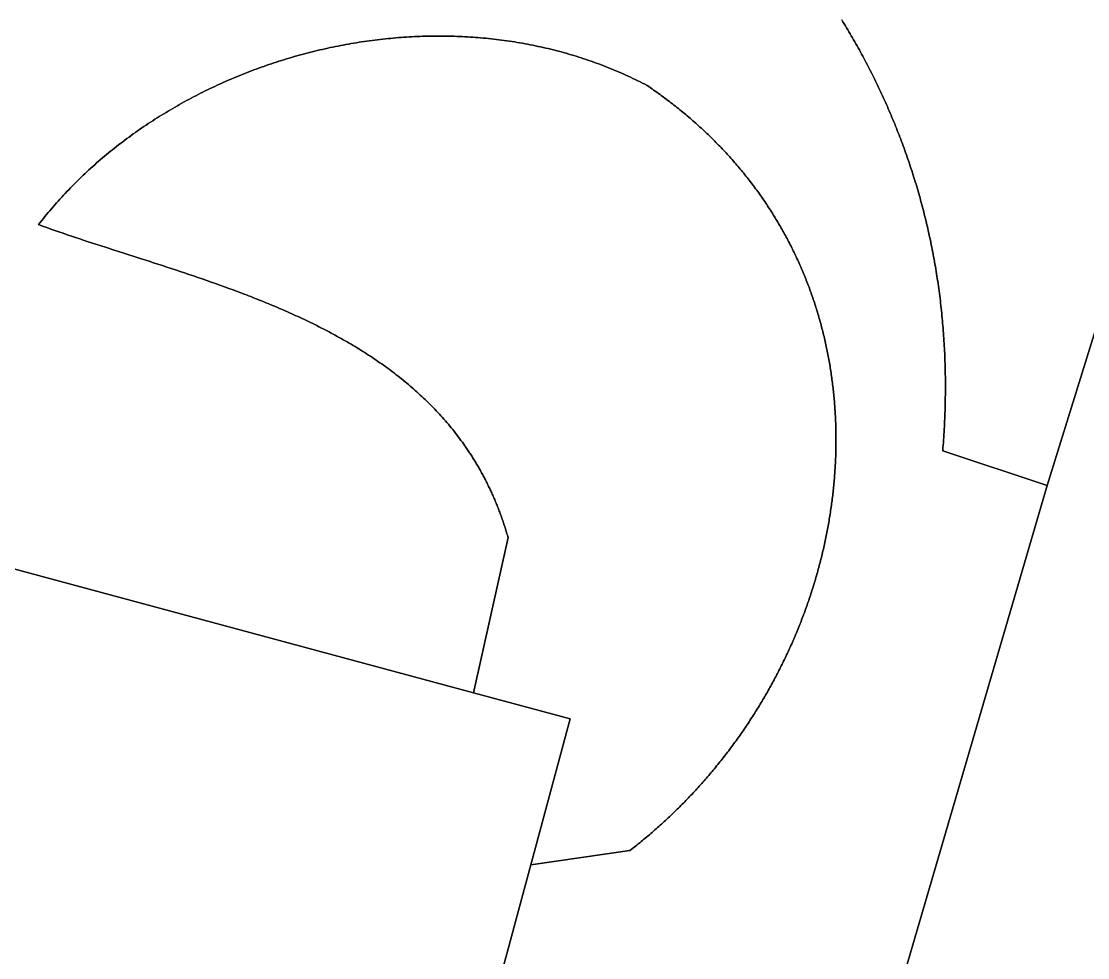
# Model space of a CAD drawing. Header units: millimetres. Extents: x 539514 to 908003, y -69769 to 203909.
# Drawn here: x 710020 to 727897, y 124279 to 139977 of the extents above; entities that cross this region are included whole.
import ezdxf

# ---------------------------------------------------------------- set-up
doc = ezdxf.new("R2010")
doc.units = ezdxf.units.MM
doc.layers.add('CLOSED_AREAS', color=7, linetype='Continuous')
doc.layers.add('REGION_HOLES', color=7, linetype='Continuous')

msp = doc.modelspace()

# ---------------------------------------------------------------- linework, layer by layer
at = {"layer": 'CLOSED_AREAS'}
for points in [[(736543.831, 162218.965), (727216.329, 132196.069), (718180.312, 101298.72)], [(723773.817, 140003.873), (723794.266, 139970.531), (723814.611, 139937.125), (723834.85, 139903.653), (723854.983, 139870.116), (723875.011, 139836.514), (723894.932, 139802.846), (723914.747, 139769.114), (723934.454, 139735.316), (723954.055, 139701.453), (723973.548, 139667.524), (723992.934, 139633.531), (724012.211, 139599.472), (724031.38, 139565.348), (724050.441, 139531.159), (724069.393, 139496.905), (724088.235, 139462.586), (724106.968, 139428.201), (724125.591, 139393.752), (724144.104, 139359.237), (724162.507, 139324.657), (724180.799, 139290.012), (724198.98, 139255.303), (724217.05, 139220.527), (724235.008, 139185.687), (724252.854, 139150.782), (724270.589, 139115.812), (724288.211, 139080.777), (724305.72, 139045.676), (724323.116, 139010.511), (724340.399, 138975.28), (724357.568, 138939.985), (724374.623, 138904.625), (724391.564, 138869.199), (724408.391, 138833.709), (724425.103, 138798.153), (724441.7, 138762.533), (724458.181, 138726.848), (724474.547, 138691.097), (724490.797, 138655.282), (724506.93, 138619.402), (724522.947, 138583.457), (724538.847, 138547.447), (724554.63, 138511.372), (724570.296, 138475.232), (724585.844, 138439.027), (724601.274, 138402.757), (724616.586, 138366.423), (724631.779, 138330.024), (724646.853, 138293.559), (724661.808, 138257.03), (724676.643, 138220.436), (724691.359, 138183.778), (724705.955, 138147.054), (724720.43, 138110.266), (724734.785, 138073.412), (724749.018, 138036.494), (724763.131, 137999.511), (724777.122, 137962.464), (724790.991, 137925.351), (724804.738, 137888.174), (724818.362, 137850.932), (724831.864, 137813.626), (724845.243, 137776.254), (724858.499, 137738.818), (724871.631, 137701.317), (724884.639, 137663.752), (724897.523, 137626.121), (724910.283, 137588.426), (724922.917, 137550.667), (724935.427, 137512.842), (724947.811, 137474.953), (724960.07, 137437), (724972.203, 137398.981), (724984.21, 137360.898), (724996.09, 137322.751), (725007.843, 137284.538), (725019.469, 137246.261), (725030.968, 137207.92), (725042.339, 137169.514), (725053.582, 137131.043), (725064.697, 137092.508), (725075.683, 137053.908), (725086.54, 137015.243), (725097.268, 136976.514), (725107.867, 136937.721), (725118.336, 136898.863), (725128.675, 136859.94), (725138.884, 136820.953), (725148.961, 136781.901), (725158.909, 136742.785), (725168.724, 136703.604), (725178.409, 136664.359), (725187.961, 136625.049), (725197.382, 136585.675), (725206.67, 136546.236), (725215.825, 136506.733), (725224.847, 136467.166), (725233.736, 136427.534), (725242.492, 136387.837), (725251.114, 136348.076), (725259.601, 136308.251), (725267.954, 136268.361), (725276.173, 136228.407), (725284.256, 136188.389), (725292.204, 136148.306), (725300.016, 136108.159), (725307.693, 136067.947), (725315.233, 136027.671), (725322.637, 135987.331), (725329.904, 135946.926), (725337.034, 135906.457), (725344.026, 135865.924), (725350.881, 135825.326), (725357.598, 135784.664), (725364.176, 135743.938), (725370.616, 135703.148), (725376.918, 135662.293), (725383.08, 135621.374), (725389.102, 135580.391), (725394.985, 135539.343), (725400.728, 135498.231), (725406.331, 135457.055), (725411.792, 135415.815), (725417.113, 135374.51), (725422.293, 135333.141), (725427.332, 135291.709), (725432.228, 135250.211), (725436.983, 135208.65), (725441.595, 135167.025), (725446.064, 135125.335), (725450.391, 135083.581), (725454.574, 135041.763), (725458.614, 134999.881), (725462.51, 134957.935), (725466.261, 134915.924), (725469.869, 134873.85), (725473.331, 134831.711), (725476.649, 134789.509), (725479.821, 134747.242), (725482.848, 134704.911), (725485.729, 134662.516), (725488.463, 134620.057), (725491.051, 134577.534), (725493.493, 134534.947), (725495.787, 134492.295), (725497.934, 134449.58), (725499.933, 134406.801), (725501.784, 134363.958), (725503.487, 134321.05), (725505.042, 134278.079), (725506.448, 134235.044), (725507.704, 134191.945), (725508.812, 134148.782), (725509.769, 134105.554), (725510.576, 134062.263), (725511.234, 134018.908), (725511.74, 133975.489), (725512.096, 133932.006), (725512.3, 133888.459), (725512.353, 133844.849), (725512.255, 133801.174), (725512.004, 133757.435), (725511.601, 133713.633), (725511.045, 133669.766), (725510.336, 133625.836), (725509.474, 133581.842), (725508.459, 133537.784), (725507.29, 133493.662), (725505.966, 133449.477), (725504.489, 133405.227), (725502.856, 133360.914), (725501.069, 133316.537), (725499.126, 133272.096), (725497.027, 133227.592), (725494.773, 133183.023), (725492.363, 133138.391), (725489.796, 133093.695), (725487.072, 133048.935), (725484.192, 133004.112), (725481.154, 132959.224), (725477.958, 132914.273), (725474.605, 132869.259), (725471.093, 132824.18), (725467.423, 132779.038), (727216.329, 132196.069), (736543.831, 162218.965)], [(718180.312, 101298.72), (727216.329, 132196.069), (725467.423, 132779.038), (725471.093, 132824.18), (725474.605, 132869.259), (725477.958, 132914.273), (725481.154, 132959.224), (725484.192, 133004.112), (725487.072, 133048.935), (725489.796, 133093.695), (725492.363, 133138.391), (725494.773, 133183.023), (725497.027, 133227.592), (725499.126, 133272.096), (725501.069, 133316.537), (725502.856, 133360.914), (725504.489, 133405.227), (725505.966, 133449.477), (725507.29, 133493.662), (725508.459, 133537.784), (725509.474, 133581.842), (725510.336, 133625.836), (725511.045, 133669.766), (725511.601, 133713.633), (725512.004, 133757.435), (725512.255, 133801.174), (725512.353, 133844.849), (725512.3, 133888.459), (725512.096, 133932.006), (725511.74, 133975.489), (725511.234, 134018.908), (725510.576, 134062.263), (725509.769, 134105.554), (725508.812, 134148.782), (725507.704, 134191.945), (725506.448, 134235.044), (725505.042, 134278.079), (725503.487, 134321.05), (725501.784, 134363.958), (725499.933, 134406.801), (725497.934, 134449.58), (725495.787, 134492.295), (725493.493, 134534.947), (725491.051, 134577.534), (725488.463, 134620.057), (725485.729, 134662.516), (725482.848, 134704.911), (725479.821, 134747.242), (725476.649, 134789.509), (725473.331, 134831.711), (725469.869, 134873.85), (725466.261, 134915.924), (725462.51, 134957.935), (725458.614, 134999.881), (725454.574, 135041.763), (725450.391, 135083.581), (725446.064, 135125.335), (725441.595, 135167.025), (725436.983, 135208.65), (725432.228, 135250.211), (725427.332, 135291.709), (725422.293, 135333.141), (725417.113, 135374.51), (725411.792, 135415.815), (725406.331, 135457.055), (725400.728, 135498.231), (725394.985, 135539.343), (725389.102, 135580.391), (725383.08, 135621.374), (725376.918, 135662.293), (725370.616, 135703.148), (725364.176, 135743.938), (725357.598, 135784.664), (725350.881, 135825.326), (725344.026, 135865.924), (725337.034, 135906.457), (725329.904, 135946.926), (725322.637, 135987.331), (725315.233, 136027.671), (725307.693, 136067.947), (725300.016, 136108.159), (725292.204, 136148.306), (725284.256, 136188.389), (725276.173, 136228.407), (725267.954, 136268.361), (725259.601, 136308.251), (725251.114, 136348.076), (725242.492, 136387.837), (725233.736, 136427.534), (725224.847, 136467.166), (725215.825, 136506.733), (725206.67, 136546.236), (725197.382, 136585.675), (725187.961, 136625.049), (725178.409, 136664.359), (725168.724, 136703.604), (725158.909, 136742.785), (725148.961, 136781.901), (725138.884, 136820.953), (725128.675, 136859.94), (725118.336, 136898.863), (725107.867, 136937.721), (725097.268, 136976.514), (725086.54, 137015.243), (725075.683, 137053.908), (725064.697, 137092.508), (725053.582, 137131.043), (725042.339, 137169.514), (725030.968, 137207.92), (725019.469, 137246.261), (725007.843, 137284.538), (724996.09, 137322.751), (724984.21, 137360.898), (724972.203, 137398.981), (724960.07, 137437), (724947.811, 137474.953), (724935.427, 137512.842), (724922.917, 137550.667), (724910.283, 137588.426), (724897.523, 137626.121), (724884.639, 137663.752), (724871.631, 137701.317), (724858.499, 137738.818), (724845.243, 137776.254), (724831.864, 137813.626), (724818.362, 137850.932), (724804.738, 137888.174), (724790.991, 137925.351), (724777.122, 137962.464), (724763.131, 137999.511), (724749.018, 138036.494), (724734.785, 138073.412), (724720.43, 138110.266), (724705.955, 138147.054), (724691.359, 138183.778), (724676.643, 138220.436), (724661.808, 138257.03), (724646.853, 138293.559), (724631.779, 138330.024), (724616.586, 138366.423), (724601.274, 138402.757), (724585.844, 138439.027), (724570.296, 138475.232), (724554.63, 138511.372), (724538.847, 138547.447), (724522.947, 138583.457), (724506.93, 138619.402), (724490.797, 138655.282), (724474.547, 138691.097), (724458.181, 138726.848), (724441.7, 138762.533), (724425.103, 138798.153), (724408.391, 138833.709), (724391.564, 138869.199), (724374.623, 138904.625), (724357.568, 138939.985), (724340.399, 138975.28), (724323.116, 139010.511), (724305.72, 139045.676), (724288.211, 139080.777), (724270.589, 139115.812), (724252.854, 139150.782), (724235.008, 139185.687), (724217.05, 139220.527), (724198.98, 139255.303), (724180.799, 139290.012), (724162.507, 139324.657), (724144.104, 139359.237), (724125.591, 139393.752), (724106.968, 139428.201), (724088.235, 139462.586), (724069.393, 139496.905), (724050.441, 139531.159), (724031.38, 139565.348), (724012.211, 139599.472), (723992.934, 139633.531), (723973.548, 139667.524), (723954.055, 139701.453), (723934.454, 139735.316), (723914.747, 139769.114), (723894.932, 139802.846), (723875.011, 139836.514), (723854.983, 139870.116), (723834.85, 139903.653), (723814.611, 139937.125), (723794.266, 139970.531), (723773.817, 140003.873)]]:
    msp.add_lwpolyline(points, dxfattribs=at)
for points in [[(720220.703, 126074.896), (720244.661, 126093.422), (720268.547, 126112.024), (720292.358, 126130.702), (720316.096, 126149.456), (720339.761, 126168.285), (720363.351, 126187.189), (720386.868, 126206.167), (720410.31, 126225.22), (720433.678, 126244.347), (720456.972, 126263.548), (720480.192, 126282.822), (720503.337, 126302.17), (720526.408, 126321.59), (720549.403, 126341.083), (720572.324, 126360.648), (720595.17, 126380.285), (720617.941, 126399.994), (720640.637, 126419.775), (720663.258, 126439.626), (720685.803, 126459.548), (720708.273, 126479.541), (720730.668, 126499.604), (720752.986, 126519.737), (720775.229, 126539.939), (720797.396, 126560.211), (720819.487, 126580.552), (720841.502, 126600.961), (720863.441, 126621.439), (720885.304, 126641.985), (720907.09, 126662.599), (720928.799, 126683.281), (720950.432, 126704.029), (720971.988, 126724.845), (720993.468, 126745.727), (721014.87, 126766.676), (721036.196, 126787.69), (721057.444, 126808.771), (721078.615, 126829.916), (721099.708, 126851.127), (721120.725, 126872.403), (721141.663, 126893.743), (721162.524, 126915.148), (721183.307, 126936.617), (721204.012, 126958.149), (721224.639, 126979.744), (721245.188, 127001.403), (721265.659, 127023.124), (721286.052, 127044.908), (721306.366, 127066.754), (721326.601, 127088.662), (721346.758, 127110.632), (721366.836, 127132.662), (721386.836, 127154.754), (721406.756, 127176.906), (721426.597, 127199.119), (721446.359, 127221.392), (721466.042, 127243.725), (721485.645, 127266.117), (721505.169, 127288.568), (721524.613, 127311.078), (721543.978, 127333.647), (721563.263, 127356.274), (721582.467, 127378.959), (721601.592, 127401.702), (721620.637, 127424.502), (721639.601, 127447.36), (721658.485, 127470.274), (721677.289, 127493.244), (721696.012, 127516.271), (721714.654, 127539.354), (721733.216, 127562.492), (721751.697, 127585.686), (721770.096, 127608.935), (721788.415, 127632.238), (721806.652, 127655.596), (721824.808, 127679.008), (721842.883, 127702.474), (721860.876, 127725.993), (721878.788, 127749.565), (721896.617, 127773.191), (721914.365, 127796.869), (721932.031, 127820.6), (721949.615, 127844.382), (721967.117, 127868.216), (721984.536, 127892.102), (722001.873, 127916.039), (722019.128, 127940.027), (722036.3, 127964.065), (722053.389, 127988.153), (722070.396, 128012.292), (722087.32, 128036.48), (722104.16, 128060.717), (722120.918, 128085.004), (722137.592, 128109.339), (722154.183, 128133.723), (722170.69, 128158.155), (722187.114, 128182.635), (722203.455, 128207.162), (722219.711, 128231.737), (722235.884, 128256.358), (722251.972, 128281.027), (722267.977, 128305.741), (722283.897, 128330.502), (722299.733, 128355.309), (722315.485, 128380.161), (722331.152, 128405.058), (722346.735, 128430), (722362.233, 128454.987), (722377.646, 128480.018), (722392.974, 128505.093), (722408.217, 128530.212), (722423.375, 128555.374), (722438.447, 128580.579), (722453.435, 128605.827), (722468.336, 128631.118), (722483.153, 128656.45), (722497.883, 128681.825), (722512.528, 128707.241), (722527.087, 128732.699), (722541.56, 128758.197), (722555.946, 128783.737), (722570.247, 128809.317), (722584.461, 128834.937), (722598.589, 128860.596), (722612.63, 128886.296), (722626.585, 128912.034), (722640.453, 128937.811), (722654.234, 128963.628), (722667.928, 128989.482), (722681.535, 129015.374), (722695.055, 129041.305), (722708.487, 129067.272), (722721.832, 129093.277), (722735.09, 129119.319), (722748.26, 129145.397), (722761.343, 129171.511), (722774.337, 129197.662), (722787.244, 129223.848), (722800.062, 129250.069), (722812.793, 129276.326), (722825.435, 129302.617), (722837.989, 129328.943), (722850.454, 129355.303), (722862.831, 129381.696), (722875.119, 129408.124), (722887.319, 129434.584), (722899.429, 129461.078), (722911.451, 129487.604), (722923.383, 129514.163), (722935.227, 129540.754), (722946.981, 129567.376), (722958.645, 129594.03), (722970.22, 129620.715), (722981.706, 129647.431), (722993.101, 129674.178), (723004.407, 129700.955), (723015.623, 129727.762), (723026.749, 129754.599), (723037.785, 129781.465), (723048.73, 129808.36), (723059.585, 129835.284), (723070.35, 129862.237), (723081.024, 129889.217), (723091.607, 129916.226), (723102.1, 129943.262), (723112.501, 129970.326), (723122.812, 129997.417), (723133.031, 130024.534), (723143.16, 130051.678), (723153.196, 130078.848), (723163.142, 130106.043), (723172.996, 130133.265), (723182.758, 130160.511), (723192.429, 130187.782), (723202.007, 130215.079), (723211.494, 130242.399), (723220.889, 130269.743), (723230.191, 130297.112), (723239.401, 130324.503), (723248.519, 130351.918), (723257.544, 130379.356), (723266.477, 130406.816), (723275.317, 130434.298), (723284.064, 130461.803), (723292.718, 130489.329), (723301.279, 130516.876), (723309.747, 130544.445), (723318.122, 130572.034), (723326.404, 130599.644), (723334.592, 130627.274), (723342.686, 130654.923), (723350.687, 130682.593), (723358.594, 130710.281), (723366.407, 130737.989), (723374.126, 130765.715), (723381.751, 130793.46), (723389.281, 130821.223), (723396.718, 130849.003), (723404.06, 130876.801), (723411.307, 130904.616), (723418.46, 130932.449), (723425.518, 130960.297), (723432.481, 130988.162), (723439.35, 131016.043), (723446.123, 131043.94), (723452.801, 131071.852), (723459.384, 131099.779), (723465.871, 131127.721), (723472.263, 131155.678), (723478.559, 131183.649), (723484.76, 131211.633), (723490.865, 131239.632), (723496.874, 131267.643), (723502.786, 131295.668), (723508.603, 131323.705), (723514.324, 131351.755), (723519.948, 131379.817), (723525.476, 131407.891), (723530.907, 131435.976), (723536.241, 131464.073), (723541.479, 131492.18), (723546.62, 131520.298), (723551.664, 131548.427), (723556.611, 131576.565), (723561.46, 131604.713), (723566.213, 131632.871), (723570.868, 131661.038), (723575.425, 131689.213), (723579.885, 131717.398), (723584.247, 131745.59), (723588.511, 131773.791), (723592.677, 131801.999), (723596.746, 131830.214), (723600.716, 131858.437), (723604.588, 131886.666), (723608.361, 131914.902), (723612.036, 131943.144), (723615.613, 131971.392), (723619.09, 131999.645), (723622.469, 132027.904), (723625.749, 132056.167), (723628.93, 132084.436), (723632.012, 132112.708), (723634.995, 132140.985), (723637.878, 132169.266), (723640.662, 132197.55), (723643.347, 132225.837), (723645.932, 132254.127), (723648.417, 132282.42), (723650.802, 132310.715), (723653.087, 132339.012), (723655.272, 132367.311), (723657.357, 132395.611), (723659.342, 132423.913), (723661.226, 132452.215), (723663.01, 132480.517), (723664.693, 132508.82), (723666.275, 132537.123), (723667.757, 132565.425), (723669.138, 132593.727), (723670.418, 132622.028), (723671.596, 132650.327), (723672.674, 132678.625), (723673.65, 132706.921), (723674.524, 132735.215), (723675.297, 132763.506), (723675.968, 132791.795), (723676.538, 132820.08), (723677.005, 132848.363), (723677.371, 132876.641), (723677.635, 132904.916), (723677.796, 132933.186), (723677.855, 132961.452), (723677.812, 132989.713), (723677.666, 133017.968), (723677.417, 133046.219), (723677.066, 133074.463), (723676.612, 133102.702), (723676.055, 133130.934), (723675.395, 133159.16), (723674.632, 133187.378), (723673.765, 133215.59), (723672.795, 133243.794), (723671.722, 133271.99), (723670.545, 133300.178), (723669.264, 133328.357), (723667.88, 133356.528), (723666.391, 133384.69), (723664.799, 133412.842), (723663.102, 133440.985), (723661.302, 133469.118), (723659.397, 133497.24), (723657.387, 133525.353), (723655.273, 133553.454), (723653.054, 133581.544), (723650.731, 133609.623), (723648.302, 133637.69), (723645.769, 133665.746), (723643.131, 133693.789), (723640.387, 133721.819), (723637.538, 133749.836), (723634.584, 133777.84), (723631.524, 133805.831), (723628.359, 133833.808), (723625.088, 133861.771), (723621.711, 133889.719), (723618.228, 133917.653), (723614.639, 133945.572), (723610.944, 133973.476), (723607.143, 134001.364), (723603.235, 134029.236), (723599.221, 134057.092), (723595.1, 134084.931), (723590.873, 134112.754), (723586.539, 134140.56), (723582.098, 134168.348), (723577.55, 134196.119), (723572.894, 134223.871), (723568.132, 134251.606), (723563.262, 134279.322), (723558.285, 134307.019), (723553.201, 134334.697), (723548.008, 134362.355), (723542.708, 134389.994), (723537.3, 134417.612), (723531.785, 134445.211), (723526.161, 134472.789), (723520.429, 134500.345), (723514.588, 134527.881), (723508.64, 134555.395), (723502.582, 134582.887), (723496.417, 134610.357), (723490.142, 134637.805), (723483.759, 134665.23), (723477.266, 134692.632), (723470.665, 134720.01), (723463.955, 134747.365), (723457.135, 134774.696), (723450.206, 134802.003), (723443.168, 134829.285), (723436.02, 134856.543), (723428.762, 134883.775), (723421.395, 134910.982), (723413.917, 134938.164), (723406.33, 134965.319), (723398.633, 134992.448), (723390.825, 135019.551), (723382.907, 135046.626), (723374.879, 135073.675), (723366.74, 135100.695), (723358.491, 135127.689), (723350.131, 135154.654), (723341.66, 135181.59), (723333.078, 135208.498), (723324.385, 135235.377), (723315.581, 135262.227), (723306.665, 135289.047), (723297.639, 135315.837), (723288.5, 135342.598), (723279.25, 135369.327), (723269.889, 135396.026), (723260.416, 135422.694), (723250.831, 135449.33), (723241.133, 135475.935), (723231.324, 135502.508), (723221.402, 135529.049), (723211.369, 135555.557), (723201.222, 135582.032), (723190.963, 135608.474), (723180.592, 135634.883), (723170.108, 135661.258), (723159.511, 135687.598), (723148.801, 135713.905), (723137.977, 135740.177), (723127.041, 135766.414), (723115.991, 135792.616), (723104.828, 135818.782), (723093.552, 135844.912), (723082.162, 135871.006), (723070.658, 135897.064), (723059.04, 135923.085), (723047.309, 135949.069), (723035.463, 135975.016), (723023.503, 136000.925), (723011.429, 136026.797), (722999.241, 136052.63), (722986.938, 136078.424), (722974.521, 136104.18), (722961.989, 136129.897), (722949.342, 136155.574), (722936.58, 136181.211), (722923.704, 136206.809), (722910.712, 136232.366), (722897.605, 136257.883), (722884.383, 136283.359), (722871.045, 136308.793), (722857.592, 136334.186), (722844.023, 136359.538), (722830.338, 136384.847), (722816.538, 136410.114), (722802.621, 136435.338), (722788.589, 136460.519), (722774.44, 136485.657), (722760.175, 136510.751), (722745.794, 136535.802), (722731.296, 136560.808), (722716.682, 136585.77), (722701.951, 136610.687), (722687.103, 136635.559), (722672.138, 136660.386), (722657.056, 136685.167), (722641.857, 136709.902), (722626.541, 136734.591), (722611.108, 136759.233), (722595.557, 136783.829), (722579.888, 136808.377), (722564.102, 136832.878), (722548.198, 136857.331), (722532.176, 136881.736), (722516.037, 136906.093), (722499.779, 136930.401), (722483.403, 136954.66), (722466.908, 136978.87), (722450.296, 137003.031), (722433.564, 137027.141), (722416.714, 137051.202), (722399.746, 137075.212), (722382.659, 137099.171), (722365.452, 137123.079), (722348.127, 137146.936), (722330.682, 137170.742), (722313.118, 137194.495), (722295.435, 137218.197), (722277.633, 137241.845), (722259.71, 137265.441), (722241.669, 137288.984), (722223.507, 137312.474), (722205.225, 137335.91), (722186.824, 137359.291), (722168.302, 137382.619), (722149.66, 137405.892), (722130.898, 137429.11), (722112.015, 137452.273), (722093.012, 137475.38), (722073.888, 137498.432), (722054.644, 137521.427), (722035.278, 137544.366), (722015.792, 137567.249), (721996.185, 137590.074), (721976.456, 137612.842), (721956.606, 137635.553), (721936.635, 137658.206), (721916.542, 137680.8), (721896.328, 137703.336), (721875.992, 137725.814), (721855.534, 137748.232), (721834.954, 137770.591), (721814.252, 137792.89), (721793.428, 137815.13), (721772.482, 137837.309), (721751.413, 137859.427), (721730.222, 137881.485), (721708.909, 137903.482), (721687.472, 137925.417), (721665.913, 137947.29), (721644.231, 137969.102), (721622.426, 137990.851), (721600.498, 138012.537), (721578.447, 138034.16), (721556.273, 138055.721), (721533.975, 138077.217), (721511.553, 138098.65), (721489.008, 138120.019), (721466.34, 138141.323), (721443.547, 138162.563), (721420.63, 138183.738), (721397.59, 138204.847), (721374.425, 138225.891), (721351.136, 138246.868), (721327.723, 138267.78), (721304.185, 138288.625), (721280.522, 138309.403), (721256.735, 138330.114), (721232.823, 138350.758), (721208.786, 138371.334), (721184.624, 138391.842), (721160.337, 138412.282), (721135.925, 138432.653), (721111.388, 138452.956), (721086.725, 138473.189), (721061.936, 138493.352), (721037.022, 138513.446), (721011.982, 138533.47), (720986.816, 138553.424), (720961.524, 138573.306), (720936.106, 138593.118), (720910.562, 138612.859), (720884.892, 138632.527), (720859.095, 138652.125), (720833.172, 138671.649), (720807.122, 138691.102), (720780.946, 138710.482), (720754.642, 138729.788), (720728.212, 138749.021), (720701.655, 138768.181), (720674.97, 138787.267), (720648.158, 138806.278), (720621.219, 138825.215), (720594.153, 138844.077), (720566.959, 138862.864), (720539.637, 138881.575), (720512.187, 138900.211), (720472.591, 138920.881), (720432.884, 138941.278), (720393.068, 138961.403), (720353.144, 138981.255), (720313.112, 139000.837), (720272.975, 139020.147), (720232.734, 139039.187), (720192.39, 139057.956), (720151.945, 139076.456), (720111.398, 139094.687), (720070.753, 139112.649), (720030.01, 139130.343), (719989.17, 139147.769), (719948.235, 139164.928), (719907.206, 139181.82), (719866.084, 139198.446), (719824.871, 139214.805), (719783.567, 139230.9), (719742.175, 139246.729), (719700.695, 139262.294), (719659.129, 139277.595), (719617.478, 139292.632), (719575.743, 139307.406), (719533.926, 139321.917), (719492.027, 139336.166), (719450.049, 139350.154), (719407.992, 139363.88), (719365.857, 139377.346), (719323.647, 139390.551), (719281.362, 139403.496), (719239.003, 139416.182), (719196.572, 139428.609), (719154.071, 139440.777), (719111.499, 139452.688), (719068.86, 139464.34), (719026.153, 139475.736), (718983.381, 139486.875), (718940.544, 139497.758), (718897.644, 139508.386), (718854.682, 139518.758), (718811.659, 139528.875), (718768.577, 139538.738), (718725.437, 139548.347), (718682.24, 139557.703), (718638.988, 139566.806), (718595.681, 139575.657), (718552.322, 139584.255), (718508.911, 139592.602), (718465.449, 139600.698), (718421.939, 139608.544), (718378.38, 139616.139), (718334.775, 139623.484), (718291.125, 139630.581), (718247.431, 139637.429), (718203.695, 139644.028), (718159.917, 139650.38), (718116.099, 139656.484), (718072.242, 139662.341), (718028.347, 139667.952), (717984.417, 139673.318), (717940.451, 139678.437), (717896.452, 139683.312), (717852.42, 139687.942), (717808.357, 139692.328), (717764.265, 139696.47), (717720.144, 139700.369), (717675.995, 139704.026), (717631.821, 139707.44), (717587.622, 139710.613), (717543.4, 139713.544), (717499.155, 139716.234), (717454.89, 139718.684), (717410.605, 139720.894), (717366.302, 139722.865), (717321.981, 139724.597), (717277.646, 139726.09), (717233.295, 139727.345), (717188.932, 139728.363), (717144.557, 139729.143), (717100.171, 139729.687), (717055.776, 139729.995), (717011.373, 139730.066), (716966.963, 139729.903), (716922.548, 139729.505), (716878.129, 139728.872), (716833.706, 139728.006), (716789.283, 139726.906), (716744.859, 139725.574), (716700.436, 139724.008), (716656.015, 139722.211), (716611.598, 139720.182), (716567.185, 139717.923), (716522.779, 139715.432), (716478.38, 139712.711), (716433.99, 139709.761), (716389.61, 139706.582), (716345.241, 139703.173), (716300.885, 139699.537), (716256.542, 139695.672), (716212.215, 139691.58), (716167.904, 139687.262), (716123.61, 139682.717), (716079.336, 139677.946), (716035.082, 139672.949), (715990.849, 139667.727), (715946.64, 139662.281), (715902.454, 139656.611), (715858.294, 139650.717), (715814.16, 139644.599), (715770.054, 139638.259), (715725.978, 139631.697), (715681.932, 139624.913), (715637.918, 139617.908), (715593.937, 139610.682), (715549.991, 139603.235), (715506.08, 139595.568), (715462.206, 139587.682), (715418.37, 139579.577), (715374.574, 139571.254), (715330.818, 139562.712), (715287.105, 139553.953), (715243.435, 139544.976), (715199.809, 139535.783), (715156.23, 139526.374), (715112.697, 139516.749), (715069.214, 139506.908), (715025.78, 139496.853), (714982.397, 139486.583), (714939.066, 139476.1), (714895.789, 139465.403), (714852.567, 139454.493), (714809.401, 139443.37), (714766.293, 139432.036), (714723.243, 139420.49), (714680.254, 139408.733), (714637.325, 139396.765), (714594.46, 139384.587), (714551.658, 139372.199), (714508.922, 139359.602), (714466.251, 139346.796), (714423.649, 139333.782), (714381.116, 139320.56), (714338.653, 139307.13), (714296.262, 139293.494), (714253.943, 139279.651), (714211.699, 139265.602), (714169.53, 139251.348), (714127.438, 139236.888), (714085.424, 139222.224), (714043.489, 139207.356), (714001.635, 139192.284), (713959.862, 139177.009), (713918.173, 139161.531), (713876.568, 139145.85), (713835.049, 139129.968), (713793.617, 139113.885), (713752.274, 139097.6), (713711.02, 139081.116), (713669.856, 139064.431), (713628.785, 139047.546), (713587.807, 139030.463), (713546.924, 139013.181), (713506.137, 138995.701), (713465.448, 138978.023), (713424.857, 138960.148), (713384.365, 138942.077), (713343.975, 138923.809), (713303.687, 138905.345), (713263.503, 138886.686), (713223.424, 138867.832), (713183.451, 138848.784), (713143.586, 138829.542), (713103.83, 138810.106), (713064.183, 138790.477), (713024.648, 138770.656), (712985.226, 138750.643), (712945.918, 138730.438), (712906.725, 138710.041), (712867.648, 138689.455), (712828.69, 138668.678), (712789.85, 138647.711), (712751.131, 138626.555), (712712.533, 138605.21), (712674.059, 138583.676), (712635.708, 138561.955), (712597.484, 138540.046), (712559.386, 138517.951), (712521.416, 138495.669), (712483.575, 138473.2), (712445.865, 138450.547), (712408.287, 138427.708), (712370.842, 138404.684), (712333.532, 138381.476), (712296.358, 138358.085), (712259.321, 138334.51), (712222.422, 138310.752), (712185.662, 138286.813), (712149.044, 138262.691), (712112.568, 138238.388), (712076.235, 138213.904), (712040.047, 138189.239), (712004.005, 138164.394), (711968.11, 138139.37), (711932.365, 138114.167), (711896.769, 138088.785), (711861.324, 138063.225), (711826.032, 138037.487), (711790.893, 138011.572), (711755.909, 137985.481), (711721.082, 137959.213), (711686.413, 137932.769), (711651.902, 137906.15), (711617.552, 137879.356), (711583.363, 137852.387), (711549.336, 137825.245), (711515.474, 137797.928), (711481.777, 137770.439), (711448.247, 137742.778), (711414.885, 137714.944), (711381.691, 137686.938), (711348.669, 137658.762), (711315.818, 137630.414), (711283.14, 137601.897), (711250.636, 137573.209), (711218.308, 137544.353), (711186.156, 137515.327), (711154.183, 137486.133), (711122.39, 137456.771), (711090.777, 137427.241), (711059.346, 137397.545), (711028.098, 137367.682), (710997.035, 137337.653), (710966.158, 137307.458), (710935.468, 137277.098), (710904.966, 137246.574), (710874.654, 137215.885), (710844.533, 137185.032), (710814.605, 137154.016), (710784.87, 137122.838), (710755.329, 137091.497), (710725.985, 137059.994), (710696.839, 137028.329), (710667.891, 136996.504), (710639.143, 136964.518), (710610.596, 136932.372), (710582.252, 136900.066), (710554.111, 136867.602), (710526.176, 136834.978), (710498.447, 136802.197), (710470.926, 136769.258), (710443.614, 136736.161), (710416.512, 136702.908), (710389.622, 136669.498), (710362.944, 136635.933), (710336.48, 136602.212), (710310.232, 136568.336), (710377.664, 136543.833), (710445.492, 136519.476), (710513.706, 136495.256), (710582.294, 136471.162), (710651.244, 136447.186), (710720.545, 136423.316), (710790.184, 136399.545), (710860.151, 136375.861), (710930.433, 136352.256), (711001.018, 136328.72), (711071.896, 136305.242), (711143.054, 136281.814), (711214.481, 136258.426), (711286.164, 136235.068), (711358.093, 136211.73), (711430.256, 136188.404), (711575.236, 136141.744), (711721.009, 136095.011), (712014.565, 136001.018), (712162.16, 135953.603), (712236.121, 135929.758), (712310.175, 135905.807), (712384.311, 135881.741), (712458.517, 135857.551), (712532.782, 135833.227), (712607.093, 135808.759), (712681.438, 135784.138), (712755.808, 135759.354), (712830.188, 135734.397), (712904.569, 135709.257), (712978.937, 135683.926), (713053.282, 135658.393), (713127.592, 135632.648), (713201.855, 135606.683), (713276.06, 135580.487), (713350.194, 135554.05), (713424.246, 135527.364), (713498.205, 135500.418), (713572.058, 135473.202), (713608.942, 135459.49), (713645.795, 135445.708), (713682.615, 135431.853), (713719.402, 135417.925), (713756.154, 135403.922), (713792.869, 135389.844), (713829.546, 135375.688), (713866.184, 135361.454), (713902.781, 135347.141), (713939.336, 135332.748), (713975.846, 135318.272), (714012.311, 135303.713), (714048.73, 135289.071), (714085.1, 135274.343), (714121.421, 135259.528), (714157.69, 135244.625), (714193.907, 135229.633), (714230.069, 135214.551), (714266.177, 135199.378), (714302.227, 135184.112), (714338.218, 135168.752), (714374.15, 135153.297), (714410.02, 135137.745), (714445.828, 135122.096), (714481.571, 135106.349), (714517.248, 135090.501), (714552.858, 135074.552), (714588.399, 135058.501), (714623.871, 135042.347), (714659.27, 135026.087), (714694.597, 135009.722), (714729.849, 134993.25), (714765.025, 134976.669), (714800.123, 134959.978), (714835.143, 134943.177), (714870.082, 134926.264), (714904.939, 134909.238), (714939.713, 134892.097), (714974.403, 134874.84), (715009.006, 134857.467), (715043.521, 134839.976), (715077.947, 134822.366), (715112.283, 134804.635), (715146.526, 134786.782), (715180.676, 134768.807), (715214.731, 134750.707), (715248.689, 134732.482), (715282.55, 134714.131), (715316.311, 134695.652), (715349.972, 134677.044), (715383.53, 134658.306), (715416.984, 134639.437), (715450.333, 134620.435), (715483.575, 134601.3), (715516.71, 134582.029), (715549.734, 134562.623), (715582.648, 134543.079), (715615.449, 134523.396), (715648.136, 134503.574), (715680.707, 134483.611), (715713.162, 134463.506), (715745.498, 134443.257), (715777.715, 134422.863), (715809.81, 134402.324), (715841.783, 134381.638), (715873.631, 134360.804), (715905.353, 134339.82), (715936.949, 134318.686), (715968.415, 134297.399), (715999.752, 134275.96), (716030.957, 134254.367), (716062.03, 134232.618), (716092.967, 134210.712), (716123.769, 134188.649), (716154.434, 134166.426), (716184.959, 134144.043), (716215.345, 134121.499), (716245.588, 134098.792), (716275.689, 134075.921), (716305.645, 134052.885), (716335.454, 134029.682), (716365.116, 134006.312), (716394.629, 133982.774), (716423.992, 133959.065), (716453.202, 133935.185), (716482.259, 133911.133), (716511.162, 133886.908), (716539.907, 133862.507), (716568.495, 133837.931), (716596.924, 133813.177), (716625.192, 133788.245), (716653.298, 133763.133), (716681.24, 133737.841), (716709.017, 133712.367), (716736.627, 133686.709), (716764.07, 133660.867), (716791.343, 133634.839), (716818.445, 133608.625), (716845.374, 133582.222), (716872.13, 133555.63), (716898.71, 133528.848), (716925.113, 133501.874), (716951.338, 133474.707), (716977.384, 133447.346), (717003.248, 133419.79), (717028.93, 133392.037), (717054.427, 133364.087), (717079.739, 133335.937), (717104.864, 133307.588), (717129.8, 133279.037), (717154.546, 133250.284), (717179.101, 133221.326), (717203.464, 133192.164), (717227.631, 133162.796), (717251.603, 133133.221), (717275.378, 133103.436), (717298.954, 133073.442), (717322.33, 133043.238), (717345.504, 133012.82), (717368.475, 132982.19), (717391.241, 132951.345), (717413.801, 132920.284), (717436.154, 132889.006), (717458.298, 132857.51), (717480.232, 132825.794), (717491.119, 132809.853), (717501.954, 132793.858), (717512.734, 132777.806), (717523.462, 132761.699), (717534.136, 132745.537), (717544.755, 132729.318), (717555.321, 132713.044), (717565.833, 132696.713), (717576.29, 132680.326), (717586.692, 132663.882), (717597.04, 132647.381), (717607.333, 132630.824), (717617.57, 132614.21), (717627.752, 132597.539), (717637.879, 132580.81), (717647.95, 132564.024), (717657.965, 132547.18), (717667.924, 132530.279), (717677.827, 132513.32), (717687.673, 132496.303), (717697.463, 132479.227), (717707.196, 132462.093), (717716.872, 132444.901), (717726.49, 132427.65), (717736.052, 132410.341), (717745.556, 132392.972), (717755.002, 132375.544), (717764.39, 132358.058), (717773.72, 132340.511), (717782.992, 132322.905), (717792.205, 132305.24), (717801.36, 132287.515), (717810.456, 132269.729), (717819.493, 132251.884), (717828.471, 132233.978), (717837.389, 132216.012), (717846.248, 132197.985), (717855.048, 132179.897), (717863.787, 132161.749), (717872.466, 132143.539), (717881.085, 132125.269), (717889.643, 132106.937), (717898.141, 132088.543), (717906.578, 132070.088), (717914.954, 132051.571), (717923.269, 132032.992), (717931.523, 132014.351), (717939.714, 131995.647), (717947.845, 131976.882), (717955.913, 131958.053), (717963.919, 131939.163), (717971.863, 131920.209), (717979.744, 131901.192), (717987.563, 131882.112), (717995.319, 131862.968), (718003.012, 131843.762), (718010.642, 131824.491), (718018.208, 131805.157), (718025.711, 131785.759), (718033.15, 131766.297), (718040.525, 131746.771), (718047.836, 131727.18), (718055.083, 131707.525), (718062.265, 131687.805), (718069.382, 131668.02), (718076.435, 131648.17), (718083.423, 131628.255), (718090.345, 131608.275), (718097.202, 131588.23), (718103.994, 131568.119), (718110.72, 131547.942), (718117.38, 131527.699), (718123.973, 131507.391), (718130.501, 131487.016), (718136.962, 131466.574), (718143.356, 131446.067), (718149.684, 131425.492), (718155.944, 131404.851), (718162.137, 131384.143), (718168.263, 131363.368), (718174.321, 131342.526), (718180.312, 131321.616), (717602.931, 128718.982), (719221.533, 128282.575), (718562.317, 125837.596)], [(717602.931, 128718.982), (705765.184, 131910.678), (704459.69, 127068.706), (702168.027, 127686.585), (699416.587, 117481.709), (700746.006, 117123.271), (700260.656, 115323.144), (716260.454, 111009.275), (717992.315, 117432.614), (716411.11, 117858.939), (718562.317, 125837.596), (719221.533, 128282.575)]]:
    msp.add_lwpolyline(points, close=True, dxfattribs=at)
at = {"layer": 'REGION_HOLES'}
msp.add_lwpolyline([(705765.184, 131910.678), (717602.931, 128718.982), (718180.312, 131321.616), (718174.321, 131342.526), (718168.263, 131363.368), (718162.137, 131384.143), (718155.944, 131404.851), (718149.684, 131425.492), (718143.356, 131446.067), (718136.962, 131466.574), (718130.501, 131487.016), (718123.973, 131507.391), (718117.38, 131527.699), (718110.72, 131547.942), (718103.994, 131568.119), (718097.202, 131588.23), (718090.345, 131608.275), (718083.423, 131628.255), (718076.435, 131648.17), (718069.382, 131668.02), (718062.265, 131687.805), (718055.083, 131707.525), (718047.836, 131727.18), (718040.525, 131746.771), (718033.15, 131766.297), (718025.711, 131785.759), (718018.208, 131805.157), (718010.642, 131824.491), (718003.012, 131843.762), (717995.319, 131862.968), (717987.563, 131882.112), (717979.744, 131901.192), (717971.863, 131920.209), (717963.919, 131939.163), (717955.913, 131958.053), (717947.845, 131976.882), (717939.714, 131995.647), (717931.523, 132014.351), (717923.269, 132032.992), (717914.954, 132051.571), (717906.578, 132070.088), (717898.141, 132088.543), (717889.643, 132106.937), (717881.085, 132125.269), (717872.466, 132143.539), (717863.787, 132161.749), (717855.048, 132179.897), (717846.248, 132197.985), (717837.389, 132216.012), (717828.471, 132233.978), (717819.493, 132251.884), (717810.456, 132269.729), (717801.36, 132287.515), (717792.205, 132305.24), (717782.992, 132322.905), (717773.72, 132340.511), (717764.39, 132358.058), (717755.002, 132375.544), (717745.556, 132392.972), (717736.052, 132410.341), (717726.49, 132427.65), (717716.872, 132444.901), (717707.196, 132462.093), (717697.463, 132479.227), (717687.673, 132496.303), (717677.827, 132513.32), (717667.924, 132530.279), (717657.965, 132547.18), (717647.95, 132564.024), (717637.879, 132580.81), (717627.752, 132597.539), (717617.57, 132614.21), (717607.333, 132630.824), (717597.04, 132647.381), (717586.692, 132663.882), (717576.29, 132680.326), (717565.833, 132696.713), (717555.321, 132713.044), (717544.755, 132729.318), (717534.136, 132745.537), (717523.462, 132761.699), (717512.734, 132777.806), (717501.954, 132793.858), (717491.119, 132809.853), (717480.232, 132825.794), (717458.298, 132857.51), (717436.154, 132889.006), (717413.801, 132920.284), (717391.241, 132951.345), (717368.475, 132982.19), (717345.504, 133012.82), (717322.33, 133043.238), (717298.954, 133073.442), (717275.378, 133103.436), (717251.603, 133133.221), (717227.631, 133162.796), (717203.464, 133192.164), (717179.101, 133221.326), (717154.546, 133250.284), (717129.8, 133279.037), (717104.864, 133307.588), (717079.739, 133335.937), (717054.427, 133364.087), (717028.93, 133392.037), (717003.248, 133419.79), (716977.384, 133447.346), (716951.338, 133474.707), (716925.113, 133501.874), (716898.71, 133528.848), (716872.13, 133555.63), (716845.374, 133582.222), (716818.445, 133608.625), (716791.343, 133634.839), (716764.07, 133660.867), (716736.627, 133686.709), (716709.017, 133712.367), (716681.24, 133737.841), (716653.298, 133763.133), (716625.192, 133788.245), (716596.924, 133813.177), (716568.495, 133837.931), (716539.907, 133862.507), (716511.162, 133886.908), (716482.259, 133911.133), (716453.202, 133935.185), (716423.992, 133959.065), (716394.629, 133982.774), (716365.116, 134006.312), (716335.454, 134029.682), (716305.645, 134052.885), (716275.689, 134075.921), (716245.588, 134098.792), (716215.345, 134121.499), (716184.959, 134144.043), (716154.434, 134166.426), (716123.769, 134188.649), (716092.967, 134210.712), (716062.03, 134232.618), (716030.957, 134254.367), (715999.752, 134275.96), (715968.415, 134297.399), (715936.949, 134318.686), (715905.353, 134339.82), (715873.631, 134360.804), (715841.783, 134381.638), (715809.81, 134402.324), (715777.715, 134422.863), (715745.498, 134443.257), (715713.162, 134463.506), (715680.707, 134483.611), (715648.136, 134503.574), (715615.449, 134523.396), (715582.648, 134543.079), (715549.734, 134562.623), (715516.71, 134582.029), (715483.575, 134601.3), (715450.333, 134620.435), (715416.984, 134639.437), (715383.53, 134658.306), (715349.972, 134677.044), (715316.311, 134695.652), (715282.55, 134714.131), (715248.689, 134732.482), (715214.731, 134750.707), (715180.676, 134768.807), (715146.526, 134786.782), (715112.283, 134804.635), (715077.947, 134822.366), (715043.521, 134839.976), (715009.006, 134857.467), (714974.403, 134874.84), (714939.713, 134892.097), (714904.939, 134909.238), (714870.082, 134926.264), (714835.143, 134943.177), (714800.123, 134959.978), (714765.025, 134976.669), (714729.849, 134993.25), (714694.597, 135009.722), (714659.27, 135026.087), (714623.871, 135042.347), (714588.399, 135058.501), (714552.858, 135074.552), (714517.248, 135090.501), (714481.571, 135106.349), (714445.828, 135122.096), (714410.02, 135137.745), (714374.15, 135153.297), (714338.218, 135168.752), (714302.227, 135184.112), (714266.177, 135199.378), (714230.069, 135214.551), (714193.907, 135229.633), (714157.69, 135244.625), (714121.421, 135259.528), (714085.1, 135274.343), (714048.73, 135289.071), (714012.311, 135303.713), (713975.846, 135318.272), (713939.336, 135332.748), (713902.781, 135347.141), (713866.184, 135361.454), (713829.546, 135375.688), (713792.869, 135389.844), (713756.154, 135403.922), (713719.402, 135417.925), (713682.615, 135431.853), (713645.795, 135445.708), (713608.942, 135459.49), (713572.058, 135473.202), (713498.205, 135500.418), (713424.246, 135527.364), (713350.194, 135554.05), (713276.06, 135580.487), (713201.855, 135606.683), (713127.592, 135632.648), (713053.282, 135658.393), (712978.937, 135683.926), (712904.569, 135709.257), (712830.188, 135734.397), (712755.808, 135759.354), (712681.438, 135784.138), (712607.093, 135808.759), (712532.782, 135833.227), (712458.517, 135857.551), (712384.311, 135881.741), (712310.175, 135905.807), (712236.121, 135929.758), (712162.16, 135953.603), (712014.565, 136001.018), (711721.009, 136095.011), (711575.236, 136141.744), (711430.256, 136188.404), (711358.093, 136211.73), (711286.164, 136235.068), (711214.481, 136258.426), (711143.054, 136281.814), (711071.896, 136305.242), (711001.018, 136328.72), (710930.433, 136352.256), (710860.151, 136375.861), (710790.184, 136399.545), (710720.545, 136423.316), (710651.244, 136447.186), (710582.294, 136471.162), (710513.706, 136495.256), (710445.492, 136519.476), (710377.664, 136543.833), (710310.232, 136568.336), (710336.48, 136602.212), (710362.944, 136635.933), (710389.622, 136669.498), (710416.512, 136702.908), (710443.614, 136736.161), (710470.926, 136769.258), (710498.447, 136802.197), (710526.176, 136834.978), (710554.111, 136867.602), (710582.252, 136900.066), (710610.596, 136932.372), (710639.143, 136964.518), (710667.891, 136996.504), (710696.839, 137028.329), (710725.985, 137059.994), (710755.329, 137091.497), (710784.87, 137122.838), (710814.605, 137154.016), (710844.533, 137185.032), (710874.654, 137215.885), (710904.966, 137246.574), (710935.468, 137277.098), (710966.158, 137307.458), (710997.035, 137337.653), (711028.098, 137367.682), (711059.346, 137397.545), (711090.777, 137427.241), (711122.39, 137456.771), (711154.183, 137486.133), (711186.156, 137515.327), (711218.308, 137544.353), (711250.636, 137573.209), (711283.14, 137601.897), (711315.818, 137630.414), (711348.669, 137658.762), (711381.691, 137686.938), (711414.885, 137714.944), (711448.247, 137742.778), (711481.777, 137770.439), (711515.474, 137797.928), (711549.336, 137825.245), (711583.363, 137852.387), (711617.552, 137879.356), (711651.902, 137906.15), (711686.413, 137932.769), (711721.082, 137959.213), (711755.909, 137985.481), (711790.893, 138011.572), (711826.032, 138037.487), (711861.324, 138063.225), (711896.769, 138088.785), (711932.365, 138114.167), (711968.11, 138139.37), (712004.005, 138164.394), (712040.047, 138189.239), (712076.235, 138213.904), (712112.568, 138238.388), (712149.044, 138262.691), (712185.662, 138286.813), (712222.422, 138310.752), (712259.321, 138334.51), (712296.358, 138358.085), (712333.532, 138381.476), (712370.842, 138404.684), (712408.287, 138427.708), (712445.865, 138450.547), (712483.575, 138473.2), (712521.416, 138495.669), (712559.386, 138517.951), (712597.484, 138540.046), (712635.708, 138561.955), (712674.059, 138583.676), (712712.533, 138605.21), (712751.131, 138626.555), (712789.85, 138647.711), (712828.69, 138668.678), (712867.648, 138689.455), (712906.725, 138710.041), (712945.918, 138730.438), (712985.226, 138750.643), (713024.648, 138770.656), (713064.183, 138790.477), (713103.83, 138810.106), (713143.586, 138829.542), (713183.451, 138848.784), (713223.424, 138867.832), (713263.503, 138886.686), (713303.687, 138905.345), (713343.975, 138923.809), (713384.365, 138942.077), (713424.857, 138960.148), (713465.448, 138978.023), (713506.137, 138995.701), (713546.924, 139013.181), (713587.807, 139030.463), (713628.785, 139047.546), (713669.856, 139064.431), (713711.02, 139081.116), (713752.274, 139097.6), (713793.617, 139113.885), (713835.049, 139129.968), (713876.568, 139145.85), (713918.173, 139161.531), (713959.862, 139177.009), (714001.635, 139192.284), (714043.489, 139207.356), (714085.424, 139222.224), (714127.438, 139236.888), (714169.53, 139251.348), (714211.699, 139265.602), (714253.943, 139279.651), (714296.262, 139293.494), (714338.653, 139307.13), (714381.116, 139320.56), (714423.649, 139333.782), (714466.251, 139346.796), (714508.922, 139359.602), (714551.658, 139372.199), (714594.46, 139384.587), (714637.325, 139396.765), (714680.254, 139408.733), (714723.243, 139420.49), (714766.293, 139432.036), (714809.401, 139443.37), (714852.567, 139454.493), (714895.789, 139465.403), (714939.066, 139476.1), (714982.397, 139486.583), (715025.78, 139496.853), (715069.214, 139506.908), (715112.697, 139516.749), (715156.23, 139526.374), (715199.809, 139535.783), (715243.435, 139544.976), (715287.105, 139553.953), (715330.818, 139562.712), (715374.574, 139571.254), (715418.37, 139579.577), (715462.206, 139587.682), (715506.08, 139595.568), (715549.991, 139603.235), (715593.937, 139610.682), (715637.918, 139617.908), (715681.932, 139624.913), (715725.978, 139631.697), (715770.054, 139638.259), (715814.16, 139644.599), (715858.294, 139650.717), (715902.454, 139656.611), (715946.64, 139662.281), (715990.849, 139667.727), (716035.082, 139672.949), (716079.336, 139677.946), (716123.61, 139682.717), (716167.904, 139687.262), (716212.215, 139691.58), (716256.542, 139695.672), (716300.885, 139699.537), (716345.241, 139703.173), (716389.61, 139706.582), (716433.99, 139709.761), (716478.38, 139712.711), (716522.779, 139715.432), (716567.185, 139717.923), (716611.598, 139720.182), (716656.015, 139722.211), (716700.436, 139724.008), (716744.859, 139725.574), (716789.283, 139726.906), (716833.706, 139728.006), (716878.129, 139728.872), (716922.548, 139729.505), (716966.963, 139729.903), (717011.373, 139730.066), (717055.776, 139729.995), (717100.171, 139729.687), (717144.557, 139729.143), (717188.932, 139728.363), (717233.295, 139727.345), (717277.646, 139726.09), (717321.981, 139724.597), (717366.302, 139722.865), (717410.605, 139720.894), (717454.89, 139718.684), (717499.155, 139716.234), (717543.4, 139713.544), (717587.622, 139710.613), (717631.821, 139707.44), (717675.995, 139704.026), (717720.144, 139700.369), (717764.265, 139696.47), (717808.357, 139692.328), (717852.42, 139687.942), (717896.452, 139683.312), (717940.451, 139678.437), (717984.417, 139673.318), (718028.347, 139667.952), (718072.242, 139662.341), (718116.099, 139656.484), (718159.917, 139650.38), (718203.695, 139644.028), (718247.431, 139637.429), (718291.125, 139630.581), (718334.775, 139623.484), (718378.38, 139616.139), (718421.939, 139608.544), (718465.449, 139600.698), (718508.911, 139592.602), (718552.322, 139584.255), (718595.681, 139575.657), (718638.988, 139566.806), (718682.24, 139557.703), (718725.437, 139548.347), (718768.577, 139538.738), (718811.659, 139528.875), (718854.682, 139518.758), (718897.644, 139508.386), (718940.544, 139497.758), (718983.381, 139486.875), (719026.153, 139475.736), (719068.86, 139464.34), (719111.499, 139452.688), (719154.071, 139440.777), (719196.572, 139428.609), (719239.003, 139416.182), (719281.362, 139403.496), (719323.647, 139390.551), (719365.857, 139377.346), (719407.992, 139363.88), (719450.049, 139350.154), (719492.027, 139336.166), (719533.926, 139321.917), (719575.743, 139307.406), (719617.478, 139292.632), (719659.129, 139277.595), (719700.695, 139262.294), (719742.175, 139246.729), (719783.567, 139230.9), (719824.871, 139214.805), (719866.084, 139198.446), (719907.206, 139181.82), (719948.235, 139164.928), (719989.17, 139147.769), (720030.01, 139130.343), (720070.753, 139112.649), (720111.398, 139094.687), (720151.945, 139076.456), (720192.39, 139057.956), (720232.734, 139039.187), (720272.975, 139020.147), (720313.112, 139000.837), (720353.144, 138981.255), (720393.068, 138961.403), (720432.884, 138941.278), (720472.591, 138920.881), (720512.187, 138900.211), (720539.637, 138881.575), (720566.959, 138862.864), (720594.153, 138844.077), (720621.219, 138825.215), (720648.158, 138806.278), (720674.97, 138787.267), (720701.655, 138768.181), (720728.212, 138749.021), (720754.642, 138729.788), (720780.946, 138710.482), (720807.122, 138691.102), (720833.172, 138671.649), (720859.095, 138652.125), (720884.892, 138632.527), (720910.562, 138612.859), (720936.106, 138593.118), (720961.524, 138573.306), (720986.816, 138553.424), (721011.982, 138533.47), (721037.022, 138513.446), (721061.936, 138493.352), (721086.725, 138473.189), (721111.388, 138452.956), (721135.925, 138432.653), (721160.337, 138412.282), (721184.624, 138391.842), (721208.786, 138371.334), (721232.823, 138350.758), (721256.735, 138330.114), (721280.522, 138309.403), (721304.185, 138288.625), (721327.723, 138267.78), (721351.136, 138246.868), (721374.425, 138225.891), (721397.59, 138204.847), (721420.63, 138183.738), (721443.547, 138162.563), (721466.34, 138141.323), (721489.008, 138120.019), (721511.553, 138098.65), (721533.975, 138077.217), (721556.273, 138055.721), (721578.447, 138034.16), (721600.498, 138012.537), (721622.426, 137990.851), (721644.231, 137969.102), (721665.913, 137947.29), (721687.472, 137925.417), (721708.909, 137903.482), (721730.222, 137881.485), (721751.413, 137859.427), (721772.482, 137837.309), (721793.428, 137815.13), (721814.252, 137792.89), (721834.954, 137770.591), (721855.534, 137748.232), (721875.992, 137725.814), (721896.328, 137703.336), (721916.542, 137680.8), (721936.635, 137658.206), (721956.606, 137635.553), (721976.456, 137612.842), (721996.185, 137590.074), (722015.792, 137567.249), (722035.278, 137544.366), (722054.644, 137521.427), (722073.888, 137498.432), (722093.012, 137475.38), (722112.015, 137452.273), (722130.898, 137429.11), (722149.66, 137405.892), (722168.302, 137382.619), (722186.824, 137359.291), (722205.225, 137335.91), (722223.507, 137312.474), (722241.669, 137288.984), (722259.71, 137265.441), (722277.633, 137241.845), (722295.435, 137218.197), (722313.118, 137194.495), (722330.682, 137170.742), (722348.127, 137146.936), (722365.452, 137123.079), (722382.659, 137099.171), (722399.746, 137075.212), (722416.714, 137051.202), (722433.564, 137027.141), (722450.296, 137003.031), (722466.908, 136978.87), (722483.403, 136954.66), (722499.779, 136930.401), (722516.037, 136906.093), (722532.176, 136881.736), (722548.198, 136857.331), (722564.102, 136832.878), (722579.888, 136808.377), (722595.557, 136783.829), (722611.108, 136759.233), (722626.541, 136734.591), (722641.857, 136709.902), (722657.056, 136685.167), (722672.138, 136660.386), (722687.103, 136635.559), (722701.951, 136610.687), (722716.682, 136585.77), (722731.296, 136560.808), (722745.794, 136535.802), (722760.175, 136510.751), (722774.44, 136485.657), (722788.589, 136460.519), (722802.621, 136435.338), (722816.538, 136410.114), (722830.338, 136384.847), (722844.023, 136359.538), (722857.592, 136334.186), (722871.045, 136308.793), (722884.383, 136283.359), (722897.605, 136257.883), (722910.712, 136232.366), (722923.704, 136206.809), (722936.58, 136181.211), (722949.342, 136155.574), (722961.989, 136129.897), (722974.521, 136104.18), (722986.938, 136078.424), (722999.241, 136052.63), (723011.429, 136026.797), (723023.503, 136000.925), (723035.463, 135975.016), (723047.309, 135949.069), (723059.04, 135923.085), (723070.658, 135897.064), (723082.162, 135871.006), (723093.552, 135844.912), (723104.828, 135818.782), (723115.991, 135792.616), (723127.041, 135766.414), (723137.977, 135740.177), (723148.801, 135713.905), (723159.511, 135687.598), (723170.108, 135661.258), (723180.592, 135634.883), (723190.963, 135608.474), (723201.222, 135582.032), (723211.369, 135555.557), (723221.402, 135529.049), (723231.324, 135502.508), (723241.133, 135475.935), (723250.831, 135449.33), (723260.416, 135422.694), (723269.889, 135396.026), (723279.25, 135369.327), (723288.5, 135342.598), (723297.639, 135315.837), (723306.665, 135289.047), (723315.581, 135262.227), (723324.385, 135235.377), (723333.078, 135208.498), (723341.66, 135181.59), (723350.131, 135154.654), (723358.491, 135127.689), (723366.74, 135100.695), (723374.879, 135073.675), (723382.907, 135046.626), (723390.825, 135019.551), (723398.633, 134992.448), (723406.33, 134965.319), (723413.917, 134938.164), (723421.395, 134910.982), (723428.762, 134883.775), (723436.02, 134856.543), (723443.168, 134829.285), (723450.206, 134802.003), (723457.135, 134774.696), (723463.955, 134747.365), (723470.665, 134720.01), (723477.266, 134692.632), (723483.759, 134665.23), (723490.142, 134637.805), (723496.417, 134610.357), (723502.582, 134582.887), (723508.64, 134555.395), (723514.588, 134527.881), (723520.429, 134500.345), (723526.161, 134472.789), (723531.785, 134445.211), (723537.3, 134417.612), (723542.708, 134389.994), (723548.008, 134362.355), (723553.201, 134334.697), (723558.285, 134307.019), (723563.262, 134279.322), (723568.132, 134251.606), (723572.894, 134223.871), (723577.55, 134196.119), (723582.098, 134168.348), (723586.539, 134140.56), (723590.873, 134112.754), (723595.1, 134084.931), (723599.221, 134057.092), (723603.235, 134029.236), (723607.143, 134001.364), (723610.944, 133973.476), (723614.639, 133945.572), (723618.228, 133917.653), (723621.711, 133889.719), (723625.088, 133861.771), (723628.359, 133833.808), (723631.524, 133805.831), (723634.584, 133777.84), (723637.538, 133749.836), (723640.387, 133721.819), (723643.131, 133693.789), (723645.769, 133665.746), (723648.302, 133637.69), (723650.731, 133609.623), (723653.054, 133581.544), (723655.273, 133553.454), (723657.387, 133525.353), (723659.397, 133497.24), (723661.302, 133469.118), (723663.102, 133440.985), (723664.799, 133412.842), (723666.391, 133384.69), (723667.88, 133356.528), (723669.264, 133328.357), (723670.545, 133300.178), (723671.722, 133271.99), (723672.795, 133243.794), (723673.765, 133215.59), (723674.632, 133187.378), (723675.395, 133159.16), (723676.055, 133130.934), (723676.612, 133102.702), (723677.066, 133074.463), (723677.417, 133046.219), (723677.666, 133017.968), (723677.812, 132989.713), (723677.855, 132961.452), (723677.796, 132933.186), (723677.635, 132904.916), (723677.371, 132876.641), (723677.005, 132848.363), (723676.538, 132820.08), (723675.968, 132791.795), (723675.297, 132763.506), (723674.524, 132735.215), (723673.65, 132706.921), (723672.674, 132678.625), (723671.596, 132650.327), (723670.418, 132622.028), (723669.138, 132593.727), (723667.757, 132565.425), (723666.275, 132537.123), (723664.693, 132508.82), (723663.01, 132480.517), (723661.226, 132452.215), (723659.342, 132423.913), (723657.357, 132395.611), (723655.272, 132367.311), (723653.087, 132339.012), (723650.802, 132310.715), (723648.417, 132282.42), (723645.932, 132254.127), (723643.347, 132225.837), (723640.662, 132197.55), (723637.878, 132169.266), (723634.995, 132140.985), (723632.012, 132112.708), (723628.93, 132084.436), (723625.749, 132056.167), (723622.469, 132027.904), (723619.09, 131999.645), (723615.613, 131971.392), (723612.036, 131943.144), (723608.361, 131914.902), (723604.588, 131886.666), (723600.716, 131858.437), (723596.746, 131830.214), (723592.677, 131801.999), (723588.511, 131773.791), (723584.247, 131745.59), (723579.885, 131717.398), (723575.425, 131689.213), (723570.868, 131661.038), (723566.213, 131632.871), (723561.46, 131604.713), (723556.611, 131576.565), (723551.664, 131548.427), (723546.62, 131520.298), (723541.479, 131492.18), (723536.241, 131464.073), (723530.907, 131435.976), (723525.476, 131407.891), (723519.948, 131379.817), (723514.324, 131351.755), (723508.603, 131323.705), (723502.786, 131295.668), (723496.874, 131267.643), (723490.865, 131239.632), (723484.76, 131211.633), (723478.559, 131183.649), (723472.263, 131155.678), (723465.871, 131127.721), (723459.384, 131099.779), (723452.801, 131071.852), (723446.123, 131043.94), (723439.35, 131016.043), (723432.481, 130988.162), (723425.518, 130960.297), (723418.46, 130932.449), (723411.307, 130904.616), (723404.06, 130876.801), (723396.718, 130849.003), (723389.281, 130821.223), (723381.751, 130793.46), (723374.126, 130765.715), (723366.407, 130737.989), (723358.594, 130710.281), (723350.687, 130682.593), (723342.686, 130654.923), (723334.592, 130627.274), (723326.404, 130599.644), (723318.122, 130572.034), (723309.747, 130544.445), (723301.279, 130516.876), (723292.718, 130489.329), (723284.064, 130461.803), (723275.317, 130434.298), (723266.477, 130406.816), (723257.544, 130379.356), (723248.519, 130351.918), (723239.401, 130324.503), (723230.191, 130297.112), (723220.889, 130269.743), (723211.494, 130242.399), (723202.007, 130215.079), (723192.429, 130187.782), (723182.758, 130160.511), (723172.996, 130133.265), (723163.142, 130106.043), (723153.196, 130078.848), (723143.16, 130051.678), (723133.031, 130024.534), (723122.812, 129997.417), (723112.501, 129970.326), (723102.1, 129943.262), (723091.607, 129916.226), (723081.024, 129889.217), (723070.35, 129862.237), (723059.585, 129835.284), (723048.73, 129808.36), (723037.785, 129781.465), (723026.749, 129754.599), (723015.623, 129727.762), (723004.407, 129700.955), (722993.101, 129674.178), (722981.706, 129647.431), (722970.22, 129620.715), (722958.645, 129594.03), (722946.981, 129567.376), (722935.227, 129540.754), (722923.383, 129514.163), (722911.451, 129487.604), (722899.429, 129461.078), (722887.319, 129434.584), (722875.119, 129408.124), (722862.831, 129381.696), (722850.454, 129355.303), (722837.989, 129328.943), (722825.435, 129302.617), (722812.793, 129276.326), (722800.062, 129250.069), (722787.244, 129223.848), (722774.337, 129197.662), (722761.343, 129171.511), (722748.26, 129145.397), (722735.09, 129119.319), (722721.832, 129093.277), (722708.487, 129067.272), (722695.055, 129041.305), (722681.535, 129015.374), (722667.928, 128989.482), (722654.234, 128963.628), (722640.453, 128937.811), (722626.585, 128912.034), (722612.63, 128886.296), (722598.589, 128860.596), (722584.461, 128834.937), (722570.247, 128809.317), (722555.946, 128783.737), (722541.56, 128758.197), (722527.087, 128732.699), (722512.528, 128707.241), (722497.883, 128681.825), (722483.153, 128656.45), (722468.336, 128631.118), (722453.435, 128605.827), (722438.447, 128580.579), (722423.375, 128555.374), (722408.217, 128530.212), (722392.974, 128505.093), (722377.646, 128480.018), (722362.233, 128454.987), (722346.735, 128430), (722331.152, 128405.058), (722315.485, 128380.161), (722299.733, 128355.309), (722283.897, 128330.502), (722267.977, 128305.741), (722251.972, 128281.027), (722235.884, 128256.358), (722219.711, 128231.737), (722203.455, 128207.162), (722187.114, 128182.635), (722170.69, 128158.155), (722154.183, 128133.723), (722137.592, 128109.339), (722120.918, 128085.004), (722104.16, 128060.717), (722087.32, 128036.48), (722070.396, 128012.292), (722053.389, 127988.153), (722036.3, 127964.065), (722019.128, 127940.027), (722001.873, 127916.039), (721984.536, 127892.102), (721967.117, 127868.216), (721949.615, 127844.382), (721932.031, 127820.6), (721914.365, 127796.869), (721896.617, 127773.191), (721878.788, 127749.565), (721860.876, 127725.993), (721842.883, 127702.474), (721824.808, 127679.008), (721806.652, 127655.596), (721788.415, 127632.238), (721770.096, 127608.935), (721751.697, 127585.686), (721733.216, 127562.492), (721714.654, 127539.354), (721696.012, 127516.271), (721677.289, 127493.244), (721658.485, 127470.274), (721639.601, 127447.36), (721620.637, 127424.502), (721601.592, 127401.702), (721582.467, 127378.959), (721563.263, 127356.274), (721543.978, 127333.647), (721524.613, 127311.078), (721505.169, 127288.568), (721485.645, 127266.117), (721466.042, 127243.725), (721446.359, 127221.392), (721426.597, 127199.119), (721406.756, 127176.906), (721386.836, 127154.754), (721366.836, 127132.662), (721346.758, 127110.632), (721326.601, 127088.662), (721306.366, 127066.754), (721286.052, 127044.908), (721265.659, 127023.124), (721245.188, 127001.403), (721224.639, 126979.744), (721204.012, 126958.149), (721183.307, 126936.617), (721162.524, 126915.148), (721141.663, 126893.743), (721120.725, 126872.403), (721099.708, 126851.127), (721078.615, 126829.916), (721057.444, 126808.771), (721036.196, 126787.69), (721014.87, 126766.676), (720993.468, 126745.727), (720971.988, 126724.845), (720950.432, 126704.029), (720928.799, 126683.281), (720907.09, 126662.599), (720885.304, 126641.985), (720863.441, 126621.439), (720841.502, 126600.961), (720819.487, 126580.552), (720797.396, 126560.211), (720775.229, 126539.939), (720752.986, 126519.737), (720730.668, 126499.604), (720708.273, 126479.541), (720685.803, 126459.548), (720663.258, 126439.626), (720640.637, 126419.775), (720617.941, 126399.994), (720595.17, 126380.285), (720572.324, 126360.648), (720549.403, 126341.083), (720526.408, 126321.59), (720503.337, 126302.17), (720480.192, 126282.822), (720456.972, 126263.548), (720433.678, 126244.347), (720410.31, 126225.22), (720386.868, 126206.167), (720363.351, 126187.189), (720339.761, 126168.285), (720316.096, 126149.456), (720292.358, 126130.702), (720268.547, 126112.024), (720244.661, 126093.422), (720220.703, 126074.896), (718562.317, 125837.596), (716411.11, 117858.939)], dxfattribs=at)

doc.saveas('drawing.dxf')
